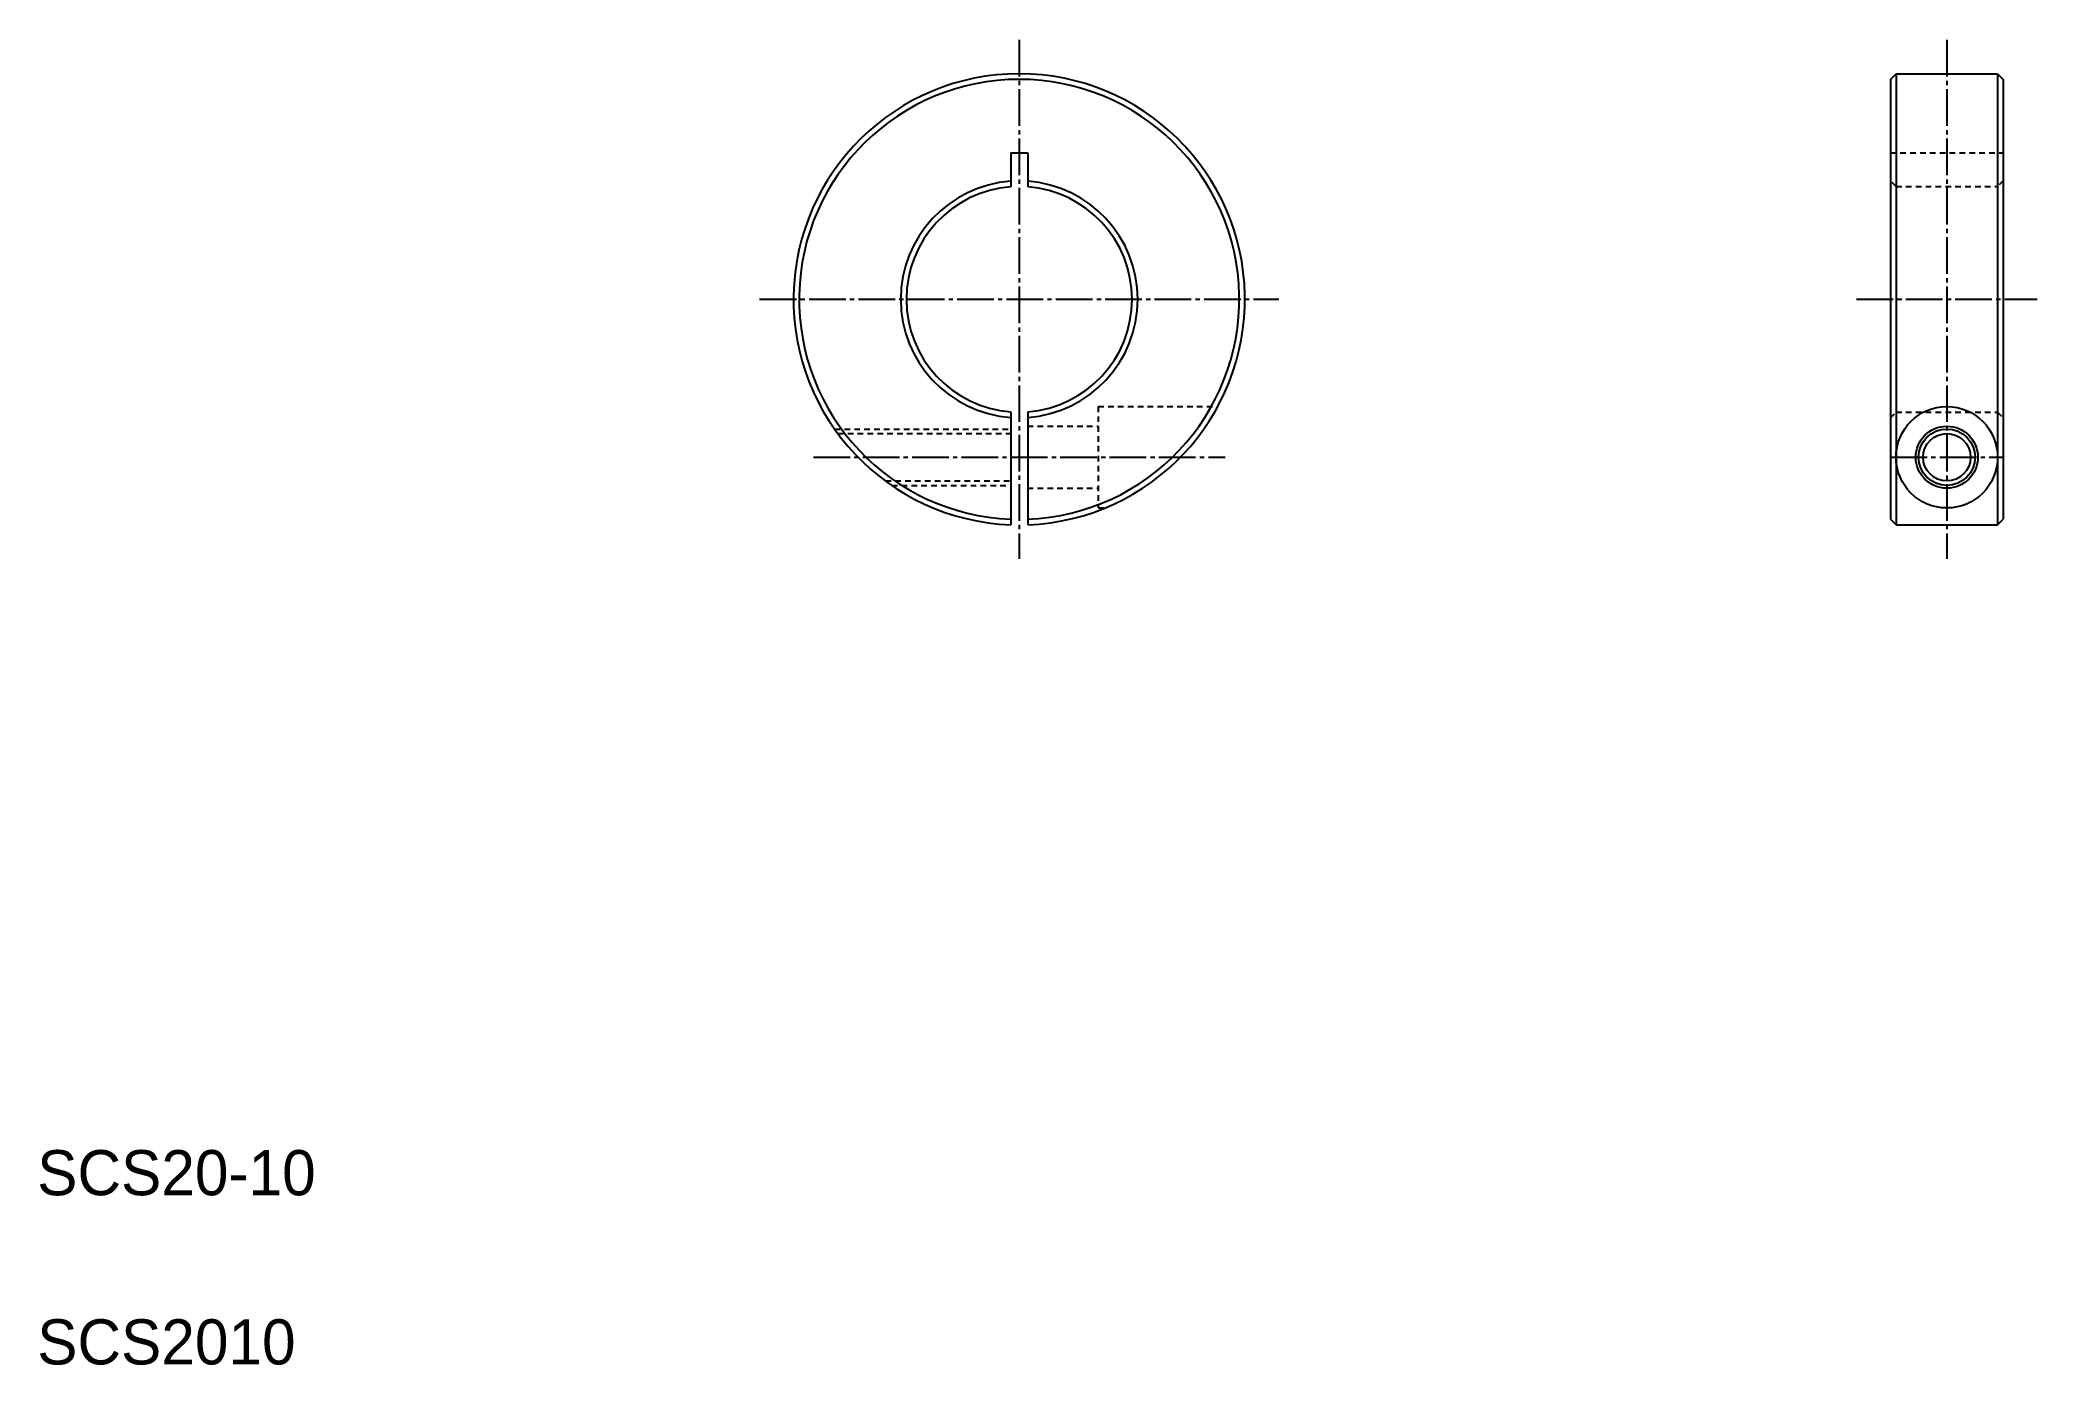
# Model space of a CAD drawing. Extents: x 10 to 187, y 10 to 127.
import ezdxf

# ---------------------------------------------------------------- set-up
doc = ezdxf.new("R2010")
doc.units = 0
doc.header["$LTSCALE"] = 0.25
doc.linetypes.add('CENTER', pattern=[17.5, 13, -1.5, 1.5, -1.5])
doc.linetypes.add('DASHED', pattern=[3.5, 2, -1.5])
doc.layers.get('0').update_dxf_attribs({"linetype": 'CONTINUOUS'})
doc.layers.add('CENTER', color=1, linetype='CENTER')

msp = doc.modelspace()

# ---------------------------------------------------------------- linework, layer by layer
at = {"color": 7, "linetype": 'CONTINUOUS'}
for p, q in [((174.22, 123.93), (174.72, 124.43)), ((174.22, 123.93), (174.22, 84.93)), ((174.72, 124.43), (174.72, 84.43)), ((174.72, 124.43), (183.72, 124.43)), ((183.72, 124.43), (183.72, 84.43)), ((183.72, 124.43), (184.22, 123.93)), ((184.22, 123.93), (184.22, 84.93)), ((96.27, 117.43), (97.77, 117.43)), ((96.27, 117.43), (96.27, 114.4)), ((97.77, 117.43), (97.77, 114.4)), ((96.27, 94.46), (96.27, 84.44)), ((97.77, 94.46), (97.77, 84.44)), ((174.22, 84.93), (174.72, 84.43)), ((174.72, 84.43), (183.72, 84.43)), ((183.72, 84.43), (184.22, 84.93))]:
    msp.add_line(p, q, dxfattribs=at)
at = {"color": 3, "linetype": 'DASHED'}
for p, q in [((174.22, 117.43), (184.22, 117.43)), ((174.72, 114.43), (174.22, 114.93)), ((174.72, 114.43), (183.72, 114.43)), ((184.22, 114.93), (183.72, 114.43)), ((104.02, 94.93), (104.02, 85.93)), ((104.02, 94.93), (114.62, 94.93)), ((174.22, 93.93), (174.72, 94.43)), ((174.72, 94.43), (183.72, 94.43)), ((183.72, 94.43), (184.22, 93.93)), ((80.66, 92.93), (96.27, 92.93)), ((80.95, 92.53), (96.27, 92.53)), ((97.77, 93.18), (104.02, 93.18)), ((85.16, 88.33), (96.27, 88.33)), ((85.72, 87.93), (96.27, 87.93)), ((97.77, 87.68), (104.02, 87.68)), ((104.02, 85.93), (104.62, 85.93))]:
    msp.add_line(p, q, dxfattribs=at)
for p, q in [((183.72, 114.43), (183.72, 114.43)), ((183.72, 104.43), (183.72, 104.43))]:
    msp.add_line(p, q)
msp.add_circle((179.22, 90.43), 4.5)
at = {"color": 7, "linetype": 'CONTINUOUS'}
for radius in [2.75, 2.1]:
    msp.add_circle((179.22, 90.43), radius, dxfattribs=at)
at = {"color": 3, "linetype": 'CONTINUOUS'}
msp.add_circle((179.22, 90.43), 2.5, dxfattribs=at)
at = {"color": 7, "linetype": 'CONTINUOUS'}
for radius, start, end in [(20, 272.1491, 267.8509), (19.5, 272.2042, 267.7958), (10.5, 94.096, 265.904), (10, 94.3012, 265.6988), (10.5, 274.096, 85.904), (10, 274.3012, 85.6988)]:
    msp.add_arc((97.02, 104.43), radius, start, end, dxfattribs=at)
at = {"layer": 'CENTER', "color": 1, "linetype": 'CENTER'}
for p, q in [((97.02, 127.43), (97.02, 81.43)), ((179.22, 127.43), (179.22, 81.43)), ((74.02, 104.43), (120.02, 104.43)), ((171.22, 104.43), (187.22, 104.43)), ((78.78, 90.43), (115.27, 90.43)), ((174.22, 90.43), (184.22, 90.43))]:
    msp.add_line(p, q, dxfattribs=at)

# ---------------------------------------------------------------- texts
for s, p in [('SCS20-10', (10, 25)), ('SCS2010', (10, 10))]:
    msp.add_text(s, height=4).set_placement(p)

doc.saveas('drawing.dxf')
